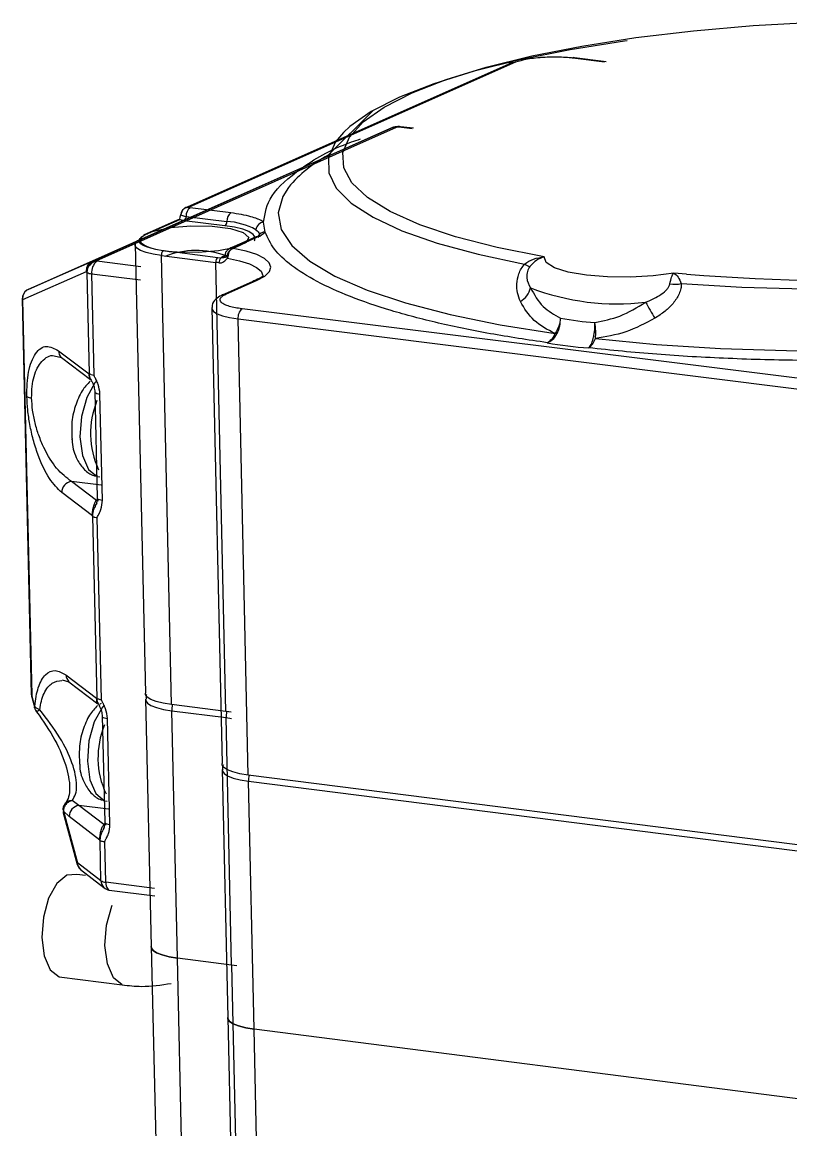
# Model space of a CAD drawing. Header units: millimetres. Extents: x 0 to 279, y 0 to 216.
# Drawn here: x 99.8 to 106.1, y 184.56 to 193.64 of the extents above; entities that cross this region are included whole.
import ezdxf

# ---------------------------------------------------------------- set-up
doc = ezdxf.new("R2010")
doc.units = ezdxf.units.MM

msp = doc.modelspace()

# ---------------------------------------------------------------- linework, layer by layer
at = {"color": 8, "linetype": 'Continuous', "lineweight": 25}
for p, q in [((104.315, 193.3489), (104.5742, 193.3169)), ((102.8864, 192.7835), (102.9976, 192.7697)), ((101.4451, 191.72), (101.4696, 191.7309)), ((100.7723, 191.6366), (100.4111, 191.6817)), ((100.3702, 191.5793), (100.7698, 191.5295)), ((105.2463, 191.5769), (105.1416, 191.585)), ((100.4476, 189.8466), (100.2042, 189.8772)), ((100.4082, 189.7226), (100.4265, 189.7308)), ((101.4714, 187.9426), (101.5151, 187.9366)), ((100.5087, 187.1912), (100.2655, 187.2222)), ((100.4693, 187.066), (100.4876, 187.0743)), ((100.8838, 186.5435), (100.4849, 186.5944))]:
    msp.add_line(p, q, dxfattribs=at)
at = {"color": 7, "linetype": 'Continuous', "lineweight": 25}
for p, q in [((104.5883, 193.3175), (104.3279, 193.3497)), ((103.79, 193.2984), (101.1268, 192.1135)), ((101.1674, 192.125), (103.8263, 193.3081)), ((102.6774, 192.9177), (102.308, 192.5503)), ((102.8367, 192.7776), (100.3729, 191.681)), ((100.4058, 191.6856), (102.8696, 192.7823)), ((101.1374, 192.0245), (102.8367, 192.7776)), ((102.8801, 192.7853), (102.8633, 192.7841)), ((102.8696, 192.7823), (102.8864, 192.7835)), ((103.0068, 192.7716), (102.9025, 192.7845)), ((101.5106, 192.079), (101.1765, 192.1206)), ((101.125, 192.0171), (99.8383, 191.4444)), ((99.8507, 191.4518), (101.1374, 192.0245)), ((101.0708, 192.0181), (100.795, 191.8953)), ((101.089, 192.0229), (100.8781, 191.929)), ((101.4618, 191.9732), (101.1277, 192.0148)), ((101.144, 192.0501), (101.478, 192.0085)), ((101.7929, 191.9208), (101.7791, 192.0029)), ((100.7823, 191.8829), (100.808, 191.9003)), ((101.5312, 191.7925), (101.7302, 191.8812)), ((100.7272, 191.8214), (100.8114, 188.1429)), ((101.6938, 191.8715), (101.4948, 191.7828)), ((100.9545, 191.7679), (100.897, 191.7793)), ((100.9411, 191.7287), (101.387, 191.6731)), ((101.025, 188.049), (100.9411, 191.7287)), ((101.0701, 191.7557), (101.4034, 191.7141)), ((101.4034, 191.7141), (101.4312, 191.7105)), ((101.4621, 191.7356), (101.4623, 191.7331)), ((100.3729, 191.681), (99.8507, 191.4518)), ((100.4111, 191.6817), (100.4058, 191.6856)), ((101.4703, 187.9925), (101.387, 191.6731)), ((100.3262, 191.5945), (99.8041, 191.3655)), ((100.3262, 191.5945), (100.3315, 191.5905)), ((100.3315, 191.5905), (100.3506, 190.7619)), ((100.3893, 190.7481), (100.3702, 191.5793)), ((101.4698, 191.4118), (101.7273, 191.5268)), ((101.6908, 191.5171), (101.4333, 191.4021)), ((99.8001, 191.3728), (99.8754, 188.1331)), ((99.8041, 191.3655), (99.8794, 188.1257)), ((101.4619, 191.4079), (101.4698, 191.4118)), ((101.3547, 191.3031), (101.4393, 187.5665)), ((106.2614, 190.7102), (101.6022, 191.2922)), ((101.5694, 191.21), (106.2356, 190.627)), ((101.6538, 187.4721), (101.5694, 191.21)), ((100.0626, 190.9076), (100.1218, 190.894)), ((100.0978, 190.9494), (100.3496, 190.7601)), ((100.1219, 190.894), (100.3599, 190.7142)), ((100.3956, 190.6129), (100.4156, 189.7432)), ((100.4583, 189.7246), (100.4382, 190.5943)), ((100.2071, 190.2905), (100.2083, 190.2406)), ((100.4158, 189.9177), (100.4367, 189.9151)), ((100.4082, 189.7226), (100.2042, 189.8772)), ((100.3759, 189.5956), (100.1247, 189.7862)), ((100.402, 189.681), (100.4145, 189.699)), ((100.3767, 189.5926), (100.3759, 189.5956)), ((100.3775, 189.591), (100.4118, 188.1027)), ((100.4505, 188.0888), (100.4161, 189.5823)), ((100.1281, 188.2516), (100.1832, 188.237)), ((100.1592, 188.2922), (100.4108, 188.101)), ((100.1832, 188.2369), (100.4211, 188.0553)), ((99.8786, 188.1104), (99.9034, 188.0196)), ((99.9041, 188.0349), (99.8794, 188.1257)), ((100.8125, 188.0931), (100.8589, 186.0668)), ((100.4488, 188.0596), (100.4364, 188.0536)), ((101.4703, 187.9925), (101.025, 188.049)), ((101.0262, 187.9991), (101.4714, 187.9426)), ((101.0724, 185.9721), (101.0262, 187.9991)), ((101.514, 187.9865), (101.4703, 187.9925)), ((101.4772, 187.9957), (101.5147, 187.9905)), ((100.4568, 187.954), (100.4767, 187.0861)), ((100.5194, 187.0672), (100.4994, 187.9352)), ((101.5173, 185.9152), (101.4714, 187.9426)), ((100.2685, 187.6333), (100.2696, 187.5835)), ((101.4405, 187.5166), (101.4865, 185.4858)), ((106.8766, 186.8087), (101.6538, 187.4721)), ((101.6549, 187.4221), (106.8777, 186.7586)), ((101.7008, 185.3907), (101.6549, 187.4221)), ((100.2655, 187.2222), (100.2098, 187.2634)), ((100.4768, 187.2617), (100.4978, 187.2591)), ((100.1371, 187.1619), (100.2524, 186.7388)), ((100.1379, 187.1772), (100.2532, 186.7541)), ((100.1861, 187.1313), (100.1379, 187.1772)), ((100.4693, 187.066), (100.2655, 187.2222)), ((100.4371, 186.9387), (100.1861, 187.1313)), ((100.4632, 187.0241), (100.4756, 187.0421)), ((100.4379, 186.9357), (100.4371, 186.9387)), ((100.4463, 186.6058), (100.4387, 186.9341)), ((100.4849, 186.5944), (100.4773, 186.9253)), ((100.4463, 186.6058), (100.2532, 186.7541)), ((100.3194, 186.6487), (100.2472, 186.658)), ((100.2771, 186.699), (100.4703, 186.5506)), ((100.5132, 186.5298), (100.8883, 186.4819)), ((100.8589, 186.0668), (101.0915, 175.898)), ((101.5173, 185.9152), (101.0724, 185.9721)), ((101.3043, 175.7997), (101.0724, 185.9721)), ((101.561, 185.9091), (101.5173, 185.9152)), ((101.5173, 185.9152), (101.7477, 175.7405)), ((100.1032, 185.819), (100.62, 185.7528)), ((101.4865, 185.4858), (101.7173, 175.2951)), ((106.9197, 184.7217), (101.7008, 185.3907)), ((101.9309, 175.1963), (101.7008, 185.3907))]:
    msp.add_line(p, q, dxfattribs=at)
at = {"color": 7, "linetype": 'Continuous', "lineweight": 25, "flags": 128}
for points in [[(104.0794, 191.7172), (103.6942, 191.7945), (103.3523, 191.8831), (103.0585, 191.9818), (102.817, 192.0892), (102.6311, 192.2038), (102.5034, 192.3238), (102.4357, 192.4476), (102.4287, 192.5735), (102.4825, 192.6996), (102.5963, 192.8241), (102.7683, 192.9454), (102.996, 193.0617), (103.2762, 193.1713), (103.6048, 193.2728), (103.9772, 193.3646), (104.3881, 193.4457), (104.8316, 193.5148), (105.3017, 193.5709), (105.7916, 193.6133), (106.2946, 193.6415)], [(104.7592, 193.489), (104.7379, 193.486), (104.2924, 193.4153), (103.8797, 193.3327), (103.5054, 193.2394), (103.1747, 193.1367), (102.8922, 193.0259), (102.6617, 192.9085), (102.4864, 192.7862), (102.4345, 192.7385)], [(104.3279, 193.3497), (104.3217, 193.3506), (104.315, 193.3489)], [(101.1765, 192.1206), (101.1743, 192.1209), (101.1722, 192.1214), (101.1705, 192.1219), (101.1691, 192.1224), (101.1681, 192.123), (101.1675, 192.1237), (101.1672, 192.1243), (101.1674, 192.125)], [(101.1374, 192.0245), (101.1288, 192.0198), (101.125, 192.0171)], [(101.7038, 191.8509), (101.7064, 191.8553), (101.7096, 191.8794), (101.6936, 191.9028), (101.6592, 191.9247), (101.6077, 191.9442), (101.541, 191.9606), (101.4618, 191.9732)], [(100.897, 191.7793), (100.8555, 191.7888), (100.8206, 191.7999), (100.7931, 191.8122), (100.7737, 191.8256), (100.7628, 191.8396), (100.7606, 191.8541), (100.7671, 191.8687), (100.7823, 191.8829)], [(100.897, 191.7793), (100.8589, 191.7894), (100.8268, 191.8007), (100.8012, 191.8131), (100.7826, 191.8263), (100.7713, 191.8402), (100.7674, 191.8544), (100.7711, 191.8687), (100.7823, 191.8829)], [(100.8781, 191.929), (101.0161, 191.9576), (101.1841, 191.9717), (101.3565, 191.9692), (101.5071, 191.9504), (101.6131, 191.9183), (101.6582, 191.8776), (101.6356, 191.8347), (101.5487, 191.7959), (101.4107, 191.7673), (101.2426, 191.7532), (101.0701, 191.7557)], [(100.9411, 191.7287), (100.8728, 191.7396), (100.8153, 191.7537), (100.7709, 191.7706), (100.7413, 191.7895), (100.7277, 191.8097), (100.7304, 191.8305), (100.7495, 191.851), (100.7842, 191.8705)], [(101.5309, 191.788), (101.5299, 191.7885), (101.5292, 191.7891), (101.5288, 191.7896), (101.5287, 191.7902), (101.5289, 191.7908), (101.5294, 191.7914), (101.5302, 191.7919), (101.5312, 191.7925)], [(101.7273, 191.5268), (101.7896, 191.5611), (101.8275, 191.5971), (101.8397, 191.6337), (101.8259, 191.6699), (101.7865, 191.7044), (101.7228, 191.7362), (101.6367, 191.7644), (101.5309, 191.788)], [(105.1416, 191.585), (104.9715, 191.5624), (104.7861, 191.5517), (104.5993, 191.5536), (104.425, 191.568), (104.2762, 191.5938), (104.164, 191.6291), (104.0967, 191.6713), (104.0794, 191.7172)], [(101.025, 188.049), (100.9568, 188.06), (100.8994, 188.0743), (100.855, 188.0914), (100.8255, 188.1106), (100.8118, 188.1311), (100.8114, 188.1429)], [(101.6538, 187.4721), (101.5853, 187.4832), (101.5277, 187.4976), (101.4833, 187.5147), (101.4536, 187.534), (101.4398, 187.5546), (101.4393, 187.5665)], [(100.2472, 186.658), (100.1656, 186.652), (100.0846, 186.5834), (100.0174, 186.4623), (99.9742, 186.307), (99.9616, 186.1413), (99.9816, 185.9904), (100.031, 185.8773), (100.1023, 185.8193), (100.1032, 185.819)], [(101.0724, 185.9721), (101.0042, 185.9832), (100.9468, 185.9976), (100.9025, 186.0148), (100.873, 186.0342), (100.8593, 186.0548), (100.8589, 186.0668)], [(100.8589, 186.0668), (100.8593, 186.0548), (100.873, 186.0342), (100.9025, 186.0148), (100.9468, 185.9976), (101.0042, 185.9832), (101.0724, 185.9721)], [(101.7008, 185.3907), (101.6324, 185.4019), (101.5748, 185.4164), (101.5304, 185.4337), (101.5007, 185.4531), (101.487, 185.4738), (101.4865, 185.4858)], [(101.4865, 185.4858), (101.487, 185.4738), (101.5007, 185.4531), (101.5304, 185.4337), (101.5748, 185.4164), (101.6324, 185.4019), (101.7008, 185.3907)]]:
    msp.add_lwpolyline(points, dxfattribs=at)
at = {"color": 8, "linetype": 'Continuous', "lineweight": 25, "flags": 128}
for points in [[(102.4345, 192.7385), (102.3688, 192.6605), (102.3106, 192.5331), (102.3126, 192.4059), (102.375, 192.2805), (102.497, 192.1587), (102.6771, 192.0422), (102.9127, 191.9325), (103.2008, 191.8312), (103.5374, 191.7396), (103.918, 191.6591)], [(102.8633, 192.7841), (102.8661, 192.7846), (102.8696, 192.7823)], [(102.8864, 192.7835), (102.8829, 192.7858), (102.8801, 192.7853)], [(102.9025, 192.7845), (102.8947, 192.7856), (102.8864, 192.7835)], [(105.2028, 191.4991), (105.6997, 191.4703), (106.2108, 191.4564), (106.7291, 191.4575), (107.2473, 191.4736), (107.7582, 191.5044), (108.2549, 191.5496), (108.7303, 191.6086), (109.1781, 191.6804), (109.592, 191.7641), (109.9663, 191.8585), (110.296, 191.9624), (110.5765, 192.0742), (110.804, 192.1924), (110.9756, 192.3154), (111.0889, 192.4415), (111.1425, 192.569), (111.1357, 192.6961), (111.0974, 192.7803)], [(104.4985, 191.0489), (105.0005, 191.0013), (105.5252, 190.9685), (106.0656, 190.9509), (106.6147, 190.9488), (107.1653, 190.9622), (107.7103, 190.991), (108.2426, 191.0346), (108.7551, 191.0927), (109.2414, 191.1644), (109.6949, 191.2487), (110.11, 191.3446), (110.4811, 191.4508), (110.8037, 191.5658), (111.0735, 191.6883), (111.2871, 191.8166), (111.442, 191.949), (111.5361, 192.0838), (111.5683, 192.2194), (111.539, 192.3525)], [(101.9838, 192.2873), (101.9371, 192.2136), (101.8994, 192.0781), (101.9239, 191.9434), (102.0103, 191.8111), (102.1576, 191.6831), (102.3641, 191.5609), (102.6272, 191.4462), (102.9435, 191.3405), (103.309, 191.2451), (103.7189, 191.1612), (104.1681, 191.0901)], [(101.1014, 192.07), (101.101, 192.0667), (101.1028, 192.0632), (101.107, 192.0599), (101.1134, 192.0569), (101.1219, 192.0542), (101.1322, 192.0519), (101.144, 192.0501)], [(101.4628, 191.7355), (101.4626, 191.7351), (101.4625, 191.732), (101.4642, 191.7289), (101.4677, 191.726), (101.473, 191.7232), (101.4798, 191.7208)], [(101.4831, 191.7085), (101.5818, 191.6869), (101.6623, 191.661), (101.722, 191.6316), (101.7591, 191.5998), (101.7725, 191.5664), (101.772, 191.5575)], [(99.8383, 191.4444), (99.842, 191.4471), (99.8507, 191.4518)], [(101.3547, 191.303), (101.3552, 191.2913), (101.3689, 191.271), (101.3987, 191.252), (101.4432, 191.2351), (101.5008, 191.2209), (101.5694, 191.21)], [(100.4116, 190.703), (100.3972, 190.6858), (100.3297, 190.5647), (100.2864, 190.4091), (100.2738, 190.2427), (100.2937, 190.091), (100.3433, 189.977), (100.4148, 189.918), (100.4158, 189.9177)], [(100.3956, 190.6129), (100.3957, 190.6105), (100.3984, 190.6065), (100.4043, 190.6027), (100.4131, 190.5993), (100.4246, 190.5965), (100.4382, 190.5943)], [(100.4082, 189.7226), (100.4226, 189.7224), (100.4265, 189.7229)], [(100.4156, 189.7432), (100.4157, 189.7409), (100.4184, 189.7368), (100.4243, 189.733), (100.4332, 189.7296), (100.4446, 189.7268), (100.4583, 189.7246)], [(100.8125, 188.0931), (100.813, 188.0812), (100.8266, 188.0607), (100.8562, 188.0415), (100.9005, 188.0245), (100.9579, 188.0101), (101.0262, 187.9991)], [(100.4726, 188.0454), (100.4583, 188.0283), (100.391, 187.907), (100.3477, 187.7515), (100.3351, 187.5854), (100.355, 187.434), (100.4045, 187.3205), (100.4759, 187.262), (100.4768, 187.2617)], [(100.4568, 187.954), (100.4568, 187.9516), (100.4596, 187.9475), (100.4655, 187.9437), (100.4743, 187.9403), (100.4858, 187.9374), (100.4994, 187.9352)], [(101.4405, 187.5166), (101.441, 187.5046), (101.4547, 187.484), (101.4844, 187.4648), (101.5289, 187.4476), (101.5864, 187.4332), (101.6549, 187.4221)], [(100.4767, 187.0861), (100.4768, 187.0837), (100.4795, 187.0796), (100.4854, 187.0758), (100.4943, 187.0723), (100.5057, 187.0695), (100.5194, 187.0672)], [(100.4693, 187.066), (100.4837, 187.0657), (100.4876, 187.0662)], [(100.4849, 186.5944), (100.4861, 186.5786), (100.4889, 186.5642), (100.4932, 186.5516), (100.4988, 186.5415), (100.5055, 186.5341), (100.5131, 186.5298), (100.5132, 186.5298)], [(100.62, 185.7528), (100.6192, 185.7531), (100.5479, 185.8112), (100.4985, 185.9243), (100.4786, 186.0752), (100.4912, 186.2409), (100.5344, 186.3963), (100.5387, 186.4067)]]:
    msp.add_lwpolyline(points, dxfattribs=at)
at = {"color": 7, "linetype": 'Continuous', "lineweight": 25}
for centre, radius, start, end in [((103.8198, 193.2597), 0.0488, 82.30928, 127.53342), ((102.8715, 192.6992), 0.0853, 95.50596, 114.52794), ((102.8615, 192.7208), 0.062, 82.53865, 113.57572), ((102.8883, 192.7004), 0.0852, 80.39218, 95.50615), ((102.8124, 191.5971), 1.0784, 117.88495, 140.20704), ((101.229, 192.0536), 0.0851, 128.10133, 182.40299), ((101.5631, 192.012), 0.0852, 128.12487, 182.39897), ((101.1015, 192.0483), 0.0426, 308.10319, 2.40113), ((101.4355, 192.0067), 0.0426, 308.12673, 2.39711), ((101.4423, 191.4291), 0.5804, 61.84698, 86.47423), ((101.7878, 191.9311), 0.0723, 96.95161, 172.25662), ((100.8097, 191.8763), 0.0241, 94.07867, 127.73118), ((101.6531, 192.0726), 0.2063, 291.94156, 312.64826), ((106.4727, 206.433), 14.9067, 265.28088, 282.54737), ((100.9928, 191.7329), 0.0519, 137.5687, 184.59222), ((101.2271, 191.0763), 0.6939, 69.38892, 111.80549), ((101.4327, 191.6786), 0.0461, 129.56455, 186.84933), ((101.4578, 191.6748), 0.0445, 126.7331, 186.702), ((101.4579, 191.6864), 0.036, 110.75431, 137.98673), ((101.5163, 191.7355), 0.0428, 203.05542, 219.071), ((101.5048, 191.8133), 0.0958, 254.92976, 258.43166), ((100.4163, 191.5962), 0.0901, 96.64013, 181.07273), ((100.4215, 191.5922), 0.0901, 96.64026, 181.0726), ((100.4842, 191.5931), 0.1148, 129.50134, 186.86747), ((100.3977, 191.624), 0.0621, 82.48864, 113.57056), ((101.1381, 189.6766), 2.0119, 82.13096, 82.89555), ((103.9942, 191.7707), 0.1351, 235.67791, 256.14996), ((100.3754, 191.6703), 0.0911, 241.13734, 266.67977), ((99.8855, 191.3733), 0.0854, 123.58127, 180.2981), ((103.7911, 191.51), 0.1827, 300.62457, 345.41444), ((104.6786, 193.3282), 1.9952, 249.13101, 276.65864), ((105.1478, 191.8042), 0.3101, 262.89813, 280.20974), ((101.4632, 191.3633), 0.049, 82.22429, 127.55032), ((111.3224, 194.9738), 7.3672, 209.49513, 210.6743), ((101.6611, 191.221), 0.0924, 129.59525, 186.8355), ((104.6384, 193.475), 2.2987, 259.34152, 266.43454), ((104.0386, 191.1344), 0.1369, 298.81758, 341.11377), ((104.6148, 193.7229), 2.7561, 259.33155, 266.43106), ((104.3672, 191.0852), 0.1362, 303.9264, 344.53777), ((99.8833, 190.6525), 0.0904, 241.00276, 266.66261), ((100.2146, 189.7879), 0.09, 96.66054, 181.05199), ((99.883, 188.1324), 0.00769, 174.90382, 241.36286), ((99.9852, 188.0428), 0.0851, 180.31302, 217.6729), ((100.2192, 187.1851), 0.0853, 145.54981, 180.30693), ((100.276, 187.1329), 0.0899, 96.69583, 181.01612), ((100.3343, 186.762), 0.0851, 180.31091, 227.81974), ((100.4903, 186.6839), 0.0896, 240.60325, 266.56673), ((100.5275, 186.6139), 0.0853, 227.82486, 260.35417)]:
    msp.add_arc(centre, radius, start, end, dxfattribs=at)
at = {"color": 8, "linetype": 'Continuous', "lineweight": 25}
for centre, radius, start, end in [((101.0857, 191.9987), 0.0244, 82.24574, 127.5565), ((101.7237, 191.8326), 0.049, 82.27663, 127.51671), ((101.7896, 191.8591), 0.0618, 86.86474, 150.96865), ((101.5246, 191.7439), 0.049, 82.27217, 127.5413), ((101.4484, 191.7444), 0.0245, 262.28611, 303.07358), ((101.7206, 191.4782), 0.049, 82.23007, 127.54804), ((99.8077, 191.3721), 0.00756, 174.92756, 241.95534), ((100.1758, 190.9504), 0.078, 180.719, 226.27839), ((101.0638, 190.2721), 0.7034, 157.57677, 205.05918), ((100.237, 188.2931), 0.0777, 180.71628, 226.2875), ((101.234, 188.0034), 0.2079, 167.86834, 181.17946), ((101.6795, 187.9469), 0.2081, 168.0081, 181.16978), ((101.1229, 187.6148), 0.7013, 157.55122, 205.08473), ((101.8635, 187.4264), 0.2086, 167.87227, 181.16562), ((100.3308, 186.7551), 0.0776, 180.71319, 226.29213), ((100.5239, 186.6068), 0.0776, 180.70814, 226.29054)]:
    msp.add_arc(centre, radius, start, end, dxfattribs=at)
at = {"color": 7, "linetype": 'Continuous', "lineweight": 25}
for points, knots in [([(103.8263, 193.3081), (103.8529, 193.3175), (103.8939, 193.3321), (103.9741, 193.3458), (104.0198, 193.3509), (104.0443, 193.3529), (104.0475, 193.3532), (104.0944, 193.3569), (104.1664, 193.3589), (104.2335, 193.3561), (104.2653, 193.3539), (104.2862, 193.3522), (104.3051, 193.3501), (104.315, 193.3489)], [0, 0, 0, 0, 0.239396, 0.369568, 0.499903, 0.500532, 0.505193, 0.517877, 0.759375, 0.879575, 0.885602, 0.93951, 1, 1, 1, 1]), ([(101.089, 192.0229), (101.0905, 192.0283), (101.0943, 192.0411), (101.0997, 192.0594), (101.1028, 192.07)], [0, 0, 0, 0, 0.42174, 1, 1, 1, 1]), ([(101.1147, 192.1), (101.1094, 192.0923), (101.1029, 192.083), (101.1023, 192.072), (101.1022, 192.07)], [0, 0, 0, 0, 0.819458, 1, 1, 1, 1]), ([(101.1674, 192.125), (101.1621, 192.1249), (101.15, 192.1246), (101.1312, 192.1176), (101.1166, 192.1046), (101.1077, 192.0888), (101.1056, 192.0789), (101.1045, 192.0738)], [0, 0, 0, 0, 0.1687752, 0.3918424, 0.668391, 0.8274775, 1, 1, 1, 1]), ([(101.1076, 192.0756), (101.1094, 192.0833), (101.1131, 192.0984), (101.1276, 192.1149), (101.1462, 192.1248), (101.1604, 192.1249), (101.1674, 192.125)], [0, 0, 0, 0, 0.259845, 0.513049, 0.759726, 1, 1, 1, 1]), ([(101.7791, 192.0029), (101.766, 192.011), (101.7507, 192.0204), (101.7146, 192.0352), (101.6533, 192.0563), (101.5696, 192.0696), (101.5106, 192.079)], [0, 0, 0, 0, 0.25043, 0.292267, 0.501113, 1, 1, 1, 1]), ([(100.808, 191.9003), (100.8131, 191.9028), (100.8233, 191.9077), (100.8405, 191.9152), (100.8585, 191.9226), (100.8716, 191.9269), (100.8781, 191.929)], [0, 0, 0, 0, 0.263187, 0.527527, 0.763187, 1, 1, 1, 1]), ([(101.7351, 191.8883), (101.7307, 191.8867), (101.7229, 191.8837), (101.7028, 191.8753), (101.6938, 191.8715)], [0, 0, 0, 0, 0.5537345, 1, 1, 1, 1]), ([(101.7162, 191.9409), (101.7294, 191.9293), (101.7522, 191.9092), (101.7383, 191.8873), (101.7325, 191.8781)], [0, 0, 0, 0, 0.578776, 1, 1, 1, 1]), ([(104.1046, 191.0145), (103.9461, 191.0382), (103.6292, 191.0856), (103.2011, 191.175), (102.8148, 191.2766), (102.4816, 191.3911), (102.2072, 191.5151), (102.0004, 191.6462), (101.8546, 191.7817), (101.8135, 191.8745), (101.7929, 191.9208)], [0, 0, 0, 0, 0.123286, 0.246553, 0.373296, 0.5, 0.626743, 0.753448, 0.876733, 1, 1, 1, 1]), ([(101.0701, 191.7557), (101.0647, 191.756), (101.0539, 191.7567), (101.038, 191.7578), (101.0224, 191.7591), (101.0066, 191.7607), (100.9899, 191.7626), (100.9723, 191.765), (100.9605, 191.7669), (100.9545, 191.7679)], [0, 0, 0, 0, 0.131548, 0.263404, 0.395941, 0.528645, 0.670908, 0.835315, 1, 1, 1, 1]), ([(101.4136, 191.6696), (101.4205, 191.6694), (101.4349, 191.6691), (101.4602, 191.6811), (101.474, 191.6976), (101.4831, 191.7085)], [0, 0, 0, 0, 0.237548, 0.495781, 1, 1, 1, 1]), ([(101.4769, 191.7187), (101.4685, 191.7155), (101.4541, 191.71), (101.4379, 191.7103), (101.4312, 191.7105)], [0, 0, 0, 0, 0.584354, 1, 1, 1, 1]), ([(101.4623, 191.7331), (101.4623, 191.7327), (101.4626, 191.7282), (101.4598, 191.7253), (101.461, 191.7252), (101.4611, 191.7252)], [0, 0, 0, 0, 0.0718871, 0.9589871, 1, 1, 1, 1]), ([(101.4948, 191.7828), (101.4889, 191.7782), (101.4767, 191.7687), (101.4658, 191.7514), (101.4644, 191.7394), (101.4639, 191.7354)], [0, 0, 0, 0, 0.380379, 0.795893, 1, 1, 1, 1]), ([(101.4798, 191.7208), (101.4798, 191.7207), (101.4798, 191.7206), (101.4798, 191.7204), (101.4795, 191.72), (101.4786, 191.7192), (101.4776, 191.7189), (101.4769, 191.7187)], [0, 0, 0, 0, 0.030062, 0.06157, 0.133203, 0.330332, 1, 1, 1, 1]), ([(101.4798, 191.7208), (101.4807, 191.7262), (101.4823, 191.7368), (101.4893, 191.7551), (101.5009, 191.7721), (101.5161, 191.7839), (101.5264, 191.7868), (101.5309, 191.788)], [0, 0, 0, 0, 0.172111, 0.330905, 0.607231, 0.830539, 1, 1, 1, 1]), ([(101.4855, 191.7194), (101.4853, 191.7176), (101.4848, 191.7137), (101.4836, 191.7103), (101.4831, 191.7085)], [0, 0, 0, 0, 0.464864, 1, 1, 1, 1]), ([(101.5309, 191.788), (101.5253, 191.7858), (101.5142, 191.7812), (101.5001, 191.765), (101.4894, 191.7437), (101.4868, 191.7276), (101.4855, 191.7194)], [0, 0, 0, 0, 0.245647, 0.494096, 0.745504, 1, 1, 1, 1]), ([(103.918, 191.6591), (103.9415, 191.675), (103.9905, 191.7079), (104.049, 191.7141), (104.0794, 191.7172)], [0, 0, 0, 0, 0.480833, 1, 1, 1, 1]), ([(104.0794, 191.7172), (104.0576, 191.7102), (104.0154, 191.6966), (103.9793, 191.6581), (103.9618, 191.6395)], [0, 0, 0, 0, 0.516283, 1, 1, 1, 1]), ([(103.8841, 191.3527), (103.8747, 191.3759), (103.8565, 191.4204), (103.8512, 191.4975), (103.8645, 191.5656), (103.8895, 191.621), (103.9087, 191.6467), (103.918, 191.6591)], [0, 0, 0, 0, 0.260979, 0.499861, 0.750194, 0.878746, 1, 1, 1, 1]), ([(103.9618, 191.6395), (103.9576, 191.6333), (103.9486, 191.6198), (103.9369, 191.5881), (103.932, 191.5301), (103.9535, 191.4905), (103.9679, 191.4639)], [0, 0, 0, 0, 0.08992, 0.194776, 0.460737, 1, 1, 1, 1]), ([(101.77, 191.5555), (101.7681, 191.5552), (101.7637, 191.5544), (101.7329, 191.5349), (101.699, 191.5206), (101.6908, 191.5171)], [0, 0, 0, 0, 0.37439, 0.84882, 1, 1, 1, 1]), ([(105.1095, 191.4966), (105.1138, 191.5168), (105.1226, 191.5587), (105.1351, 191.5761), (105.1416, 191.585)], [0, 0, 0, 0, 0.483717, 1, 1, 1, 1]), ([(105.1416, 191.585), (105.1538, 191.5765), (105.1772, 191.5602), (105.1945, 191.5189), (105.2028, 191.4991)], [0, 0, 0, 0, 0.519167, 1, 1, 1, 1]), ([(103.9679, 191.4639), (103.9976, 191.4092), (104.0543, 191.3048), (104.162, 191.2446), (104.2132, 191.216)], [0, 0, 0, 0, 0.52405, 1, 1, 1, 1]), ([(104.91, 191.3465), (104.9552, 191.3655), (105.0212, 191.3933), (105.0802, 191.4437), (105.1029, 191.4738), (105.1074, 191.4895), (105.1095, 191.4966)], [0, 0, 0, 0, 0.537778, 0.784243, 0.901855, 1, 1, 1, 1]), ([(105.2028, 191.4991), (105.2023, 191.4855), (105.2013, 191.4574), (105.1815, 191.4011), (105.1389, 191.3366), (105.0696, 191.269), (105.0147, 191.2337), (104.986, 191.2153)], [0, 0, 0, 0, 0.121571, 0.251381, 0.501502, 0.739774, 1, 1, 1, 1]), ([(101.4333, 191.4021), (101.418, 191.3931), (101.3849, 191.3735), (101.3547, 191.3349), (101.3577, 191.3092), (101.3584, 191.3033)], [0, 0, 0, 0, 0.398597, 0.86048, 1, 1, 1, 1]), ([(104.1681, 191.0901), (104.1063, 191.122), (103.9825, 191.1859), (103.9169, 191.2971), (103.8841, 191.3527)], [0, 0, 0, 0, 0.499327, 1, 1, 1, 1]), ([(104.4954, 191.1808), (104.5642, 191.1944), (104.7087, 191.2231), (104.8408, 191.3041), (104.91, 191.3465)], [0, 0, 0, 0, 0.47595, 1, 1, 1, 1]), ([(104.1046, 191.0145), (104.1192, 191.0214), (104.1485, 191.0354), (104.1802, 191.0791), (104.1981, 191.1197), (104.2106, 191.1631), (104.2122, 191.1945), (104.2132, 191.216)], [0, 0, 0, 0, 0.249672, 0.499344, 0.649684, 0.760214, 1, 1, 1, 1]), ([(104.4432, 190.9722), (104.4505, 190.9801), (104.465, 190.9959), (104.4804, 191.0414), (104.4887, 191.0833), (104.4948, 191.1276), (104.4952, 191.1594), (104.4954, 191.1808)], [0, 0, 0, 0, 0.249664, 0.499328, 0.646751, 0.76199, 1, 1, 1, 1]), ([(104.986, 191.2153), (104.9073, 191.1736), (104.7502, 191.0901), (104.5823, 191.0626), (104.4985, 191.0489)], [0, 0, 0, 0, 0.500493, 1, 1, 1, 1]), ([(99.8394, 190.5734), (99.8395, 190.6094), (99.8397, 190.6831), (99.853, 190.7807), (99.876, 190.8652), (99.9221, 190.9542), (99.9972, 191.003), (100.0642, 190.9673), (100.0978, 190.9494)], [0, 0, 0, 0, 0.0961205, 0.1962554, 0.3112195, 0.438754, 0.7191593, 1, 1, 1, 1]), ([(106.8003, 190.8723), (106.5969, 190.8701), (106.1887, 190.8656), (105.585, 190.8829), (104.9957, 190.9161), (104.6274, 190.9535), (104.4432, 190.9722)], [0, 0, 0, 0, 0.249052, 0.499997, 0.750018, 1, 1, 1, 1]), ([(100.3506, 190.7619), (100.3505, 190.7619), (100.3503, 190.762), (100.3499, 190.7614), (100.3497, 190.7607), (100.3496, 190.7601)], [0, 0, 0, 0, 0.185128, 0.404514, 1, 1, 1, 1]), ([(100.3496, 190.7601), (100.3496, 190.7601), (100.3496, 190.76), (100.3496, 190.7597), (100.3498, 190.7516), (100.3525, 190.7282), (100.3641, 190.7098), (100.372, 190.6972)], [0, 0, 0, 0, 0.000422, 0.003545, 0.012096, 0.327726, 1, 1, 1, 1]), ([(100.3605, 190.7136), (100.3589, 190.7158), (100.3559, 190.7198), (100.3524, 190.7304), (100.3498, 190.7439), (100.3496, 190.7547), (100.3496, 190.7601)], [0, 0, 0, 0, 0.318908, 0.580276, 0.790665, 1, 1, 1, 1]), ([(100.3506, 190.7619), (100.3532, 190.7601), (100.3566, 190.7579), (100.3626, 190.7556), (100.371, 190.7526), (100.3807, 190.7502), (100.3893, 190.7481)], [0, 0, 0, 0, 0.336893, 0.440668, 0.501077, 1, 1, 1, 1]), ([(100.4382, 190.5943), (100.4349, 190.621), (100.4298, 190.6612), (100.4116, 190.7008), (100.4023, 190.7191), (100.3974, 190.7285), (100.3926, 190.7376), (100.3902, 190.7435), (100.3894, 190.7465), (100.3893, 190.7476), (100.3893, 190.7481)], [0, 0, 0, 0, 0.497528, 0.748603, 0.790787, 0.874522, 0.943143, 0.978475, 0.990837, 1, 1, 1, 1]), ([(100.3576, 190.6994), (100.3344, 190.6746), (100.2829, 190.6197), (100.234, 190.4974), (100.2066, 190.3907), (100.2083, 190.3358), (100.2085, 190.3298)], [0, 0, 0, 0, 0.279959, 0.621419, 0.958386, 1, 1, 1, 1]), ([(100.3698, 190.6997), (100.374, 190.692), (100.3819, 190.6777), (100.3924, 190.6474), (100.3944, 190.6251), (100.3957, 190.6103)], [0, 0, 0, 0, 0.280116, 0.520596, 1, 1, 1, 1]), ([(100.1247, 189.7862), (100.0908, 189.8193), (100.0231, 189.8856), (99.943, 190.0517), (99.8911, 190.2148), (99.8631, 190.3387), (99.8448, 190.4606), (99.8411, 190.537), (99.8394, 190.5734)], [0, 0, 0, 0, 0.280849, 0.561262, 0.6888, 0.803768, 0.906667, 1, 1, 1, 1]), ([(100.2042, 189.8772), (100.1635, 189.9082), (100.0858, 189.9675), (99.9947, 190.1123), (99.9373, 190.2489), (99.9056, 190.3533), (99.8841, 190.4595), (99.88, 190.5288), (99.878, 190.5622)], [0, 0, 0, 0, 0.3008, 0.574369, 0.697993, 0.805266, 0.906045, 1, 1, 1, 1]), ([(100.2064, 190.3274), (100.2063, 190.3256), (100.2061, 190.3218), (100.2067, 190.3126), (100.2071, 190.3024), (100.2072, 190.2949), (100.2072, 190.2911), (100.2071, 190.2905)], [0, 0, 0, 0, 0.263984, 0.534644, 0.746416, 0.959329, 1, 1, 1, 1]), ([(100.2083, 190.2406), (100.2085, 190.2379), (100.2088, 190.2324), (100.2088, 190.2257), (100.2087, 190.2209), (100.2085, 190.2186), (100.2087, 190.2187), (100.2087, 190.2187)], [0, 0, 0, 0, 0.227459, 0.454375, 0.702581, 0.993836, 1, 1, 1, 1]), ([(100.2107, 190.2188), (100.2107, 190.2125), (100.2112, 190.1534), (100.2414, 190.0668), (100.3029, 189.9754), (100.3674, 189.9271), (100.407, 189.9226), (100.4173, 189.9215)], [0, 0, 0, 0, 0.044677, 0.415411, 0.68884, 0.919328, 1, 1, 1, 1]), ([(100.3759, 189.5956), (100.3759, 189.601), (100.376, 189.6125), (100.3777, 189.6309), (100.3805, 189.6498), (100.3864, 189.6761), (100.3958, 189.7034), (100.404, 189.7161), (100.4082, 189.7226)], [0, 0, 0, 0, 0.076549, 0.162094, 0.266711, 0.394253, 0.691287, 1, 1, 1, 1]), ([(100.4158, 189.7404), (100.4156, 189.7327), (100.4152, 189.7177), (100.4094, 189.6996), (100.4066, 189.6908)], [0, 0, 0, 0, 0.517973, 1, 1, 1, 1]), ([(100.4161, 189.5823), (100.4161, 189.5828), (100.4162, 189.5894), (100.4227, 189.5979), (100.4275, 189.6076), (100.4362, 189.6236), (100.4528, 189.6586), (100.4561, 189.6986), (100.4583, 189.7246)], [0, 0, 0, 0, 0.009208, 0.125258, 0.210042, 0.236054, 0.502128, 1, 1, 1, 1]), ([(100.3767, 189.5926), (100.3769, 189.5922), (100.3771, 189.5915), (100.3774, 189.5912), (100.3775, 189.591)], [0, 0, 0, 0, 0.502367, 1, 1, 1, 1]), ([(100.3775, 189.591), (100.3802, 189.5896), (100.385, 189.587), (100.398, 189.5837), (100.4094, 189.5828), (100.4161, 189.5823)], [0, 0, 0, 0, 0.333748, 0.61187, 1, 1, 1, 1]), ([(99.9041, 188.0349), (99.9072, 188.0632), (99.9137, 188.1216), (99.9401, 188.2217), (99.9917, 188.3088), (100.0708, 188.3422), (100.1297, 188.3089), (100.1592, 188.2922)], [0, 0, 0, 0, 0.098391, 0.202803, 0.447674, 0.723512, 1, 1, 1, 1]), ([(99.8794, 188.1257), (99.8782, 188.1219), (99.8765, 188.1165), (99.8786, 188.112), (99.8792, 188.1106)], [0, 0, 0, 0, 0.691071, 1, 1, 1, 1]), ([(100.4118, 188.1027), (100.4117, 188.1027), (100.4115, 188.1028), (100.4112, 188.1023), (100.4109, 188.1015), (100.4108, 188.101)], [0, 0, 0, 0, 0.185127, 0.404513, 1, 1, 1, 1]), ([(100.4108, 188.101), (100.4108, 188.101), (100.4108, 188.1009), (100.4108, 188.1006), (100.411, 188.0925), (100.4138, 188.0692), (100.4253, 188.0508), (100.4332, 188.0382)], [0, 0, 0, 0, 0.000422, 0.003541, 0.012081, 0.327722, 1, 1, 1, 1]), ([(100.4217, 188.0547), (100.4201, 188.0568), (100.4171, 188.0608), (100.4136, 188.0714), (100.411, 188.0848), (100.4109, 188.0956), (100.4108, 188.101)], [0, 0, 0, 0, 0.318908, 0.580276, 0.790665, 1, 1, 1, 1]), ([(100.4118, 188.1027), (100.4144, 188.101), (100.4178, 188.0987), (100.4238, 188.0964), (100.4322, 188.0934), (100.4419, 188.091), (100.4505, 188.0888)], [0, 0, 0, 0, 0.336896, 0.44067, 0.501077, 1, 1, 1, 1]), ([(100.4994, 187.9352), (100.496, 187.9619), (100.491, 188.0021), (100.4728, 188.0416), (100.4635, 188.0599), (100.4586, 188.0693), (100.4538, 188.0784), (100.4514, 188.0842), (100.4506, 188.0872), (100.4505, 188.0883), (100.4505, 188.0888)], [0, 0, 0, 0, 0.497533, 0.748611, 0.790788, 0.874531, 0.943152, 0.97848, 0.99084, 1, 1, 1, 1]), ([(100.8224, 188.132), (100.8206, 188.1294), (100.8131, 188.1183), (100.8149, 188.1042), (100.8163, 188.0935)], [0, 0, 0, 0, 0.240757, 1, 1, 1, 1]), ([(99.904, 188.0198), (99.9034, 188.0212), (99.9013, 188.0257), (99.903, 188.0311), (99.9041, 188.0349)], [0, 0, 0, 0, 0.308929, 1, 1, 1, 1]), ([(99.944, 188.0069), (99.9365, 188.01), (99.9242, 188.0153), (99.9111, 188.0251), (99.9066, 188.0315), (99.9041, 188.0349)], [0, 0, 0, 0, 0.418065, 0.688727, 1, 1, 1, 1]), ([(99.9189, 187.9916), (99.9186, 187.9917), (99.9176, 187.9919), (99.9236, 187.9976), (99.9273, 188.001)], [0, 0, 0, 0, 0.396562, 1, 1, 1, 1]), ([(99.9182, 187.9907), (99.9718, 187.9139), (100.0767, 187.7636), (100.1709, 187.5346), (100.1963, 187.3723), (100.1803, 187.2767), (100.1582, 187.2459), (100.1475, 187.2309)], [0, 0, 0, 0, 0.278977, 0.5462, 0.786903, 0.896441, 1, 1, 1, 1]), ([(100.2098, 187.2634), (100.2202, 187.2794), (100.2417, 187.3127), (100.2525, 187.4127), (100.2173, 187.5717), (100.1126, 187.7907), (100.0028, 187.9314), (99.944, 188.0069)], [0, 0, 0, 0, 0.10545, 0.218824, 0.461048, 0.710983, 1, 1, 1, 1]), ([(100.4188, 188.0423), (100.3956, 188.0175), (100.3442, 187.9624), (100.2953, 187.8402), (100.268, 187.7335), (100.2696, 187.6787), (100.2698, 187.6727)], [0, 0, 0, 0, 0.279885, 0.621359, 0.958291, 1, 1, 1, 1]), ([(100.431, 188.0407), (100.4352, 188.033), (100.4431, 188.0188), (100.4536, 187.9885), (100.4556, 187.9662), (100.4569, 187.9514)], [0, 0, 0, 0, 0.280129, 0.520607, 1, 1, 1, 1]), ([(100.2678, 187.6703), (100.2677, 187.6684), (100.2675, 187.6647), (100.268, 187.6555), (100.2685, 187.6453), (100.2686, 187.6378), (100.2685, 187.6339), (100.2685, 187.6333)], [0, 0, 0, 0, 0.263984, 0.534644, 0.746416, 0.959329, 1, 1, 1, 1]), ([(100.2696, 187.5835), (100.2698, 187.5808), (100.2701, 187.5754), (100.2701, 187.5687), (100.27, 187.5639), (100.2699, 187.5616), (100.27, 187.5617), (100.27, 187.5617)], [0, 0, 0, 0, 0.2275796, 0.4546161, 0.702953, 0.9943627, 1, 1, 1, 1]), ([(100.272, 187.5619), (100.272, 187.5556), (100.2726, 187.4966), (100.3027, 187.4103), (100.3641, 187.3192), (100.4285, 187.271), (100.4681, 187.2666), (100.4783, 187.2655)], [0, 0, 0, 0, 0.044603, 0.415538, 0.68893, 0.919474, 1, 1, 1, 1]), ([(101.4504, 187.5556), (101.4486, 187.5529), (101.4411, 187.5418), (101.4429, 187.5277), (101.4443, 187.517)], [0, 0, 0, 0, 0.242237, 1, 1, 1, 1]), ([(100.2098, 187.2634), (100.2005, 187.2603), (100.1813, 187.254), (100.1576, 187.2328), (100.1412, 187.2059), (100.139, 187.1865), (100.1379, 187.1772)], [0, 0, 0, 0, 0.241726, 0.5, 0.758274, 1, 1, 1, 1]), ([(100.477, 187.0833), (100.4767, 187.0755), (100.4763, 187.0606), (100.4706, 187.0426), (100.4678, 187.0339)], [0, 0, 0, 0, 0.518004, 1, 1, 1, 1]), ([(100.4371, 186.9387), (100.4371, 186.9441), (100.4371, 186.9556), (100.4388, 186.974), (100.4417, 186.9929), (100.4476, 187.0193), (100.4569, 187.0466), (100.4651, 187.0594), (100.4693, 187.066)], [0, 0, 0, 0, 0.076549, 0.162094, 0.266711, 0.394253, 0.691287, 1, 1, 1, 1]), ([(100.4773, 186.9253), (100.4773, 186.9258), (100.4774, 186.9324), (100.4839, 186.9409), (100.4886, 186.9505), (100.4973, 186.9665), (100.5139, 187.0014), (100.5172, 187.0413), (100.5194, 187.0672)], [0, 0, 0, 0, 0.009208, 0.125258, 0.210042, 0.236054, 0.502128, 1, 1, 1, 1]), ([(100.4387, 186.9341), (100.4386, 186.9343), (100.4383, 186.9346), (100.438, 186.9354), (100.4379, 186.9357)], [0, 0, 0, 0, 0.49836, 1, 1, 1, 1]), ([(100.4773, 186.9253), (100.4706, 186.9258), (100.4591, 186.9267), (100.4461, 186.9301), (100.4413, 186.9327), (100.4387, 186.9341)], [0, 0, 0, 0, 0.38813, 0.666252, 1, 1, 1, 1]), ([(100.253, 186.739), (100.2524, 186.7404), (100.2503, 186.745), (100.252, 186.7504), (100.2532, 186.7541)], [0, 0, 0, 0, 0.308929, 1, 1, 1, 1]), ([(100.62, 185.7528), (100.6731, 185.7469), (100.8074, 185.7321), (100.9401, 185.7523), (101.0203, 185.7645)], [0, 0, 0, 0, 0.395583, 1, 1, 1, 1])]:
    msp.add_open_spline(points, degree=3, knots=knots, dxfattribs=at)
at = {"color": 8, "linetype": 'Continuous', "lineweight": 25}
for points, knots in [([(101.7791, 192.0029), (101.791, 192.075), (101.8154, 192.2232), (102.0736, 192.4447), (102.3307, 192.6027), (102.5487, 192.6764), (102.5731, 192.6847)], [0, 0, 0, 0, 0.304149, 0.624938, 0.957866, 1, 1, 1, 1]), ([(101.6022, 191.2922), (101.5653, 191.2982), (101.5083, 191.3075), (101.4579, 191.3266), (101.4401, 191.3377), (101.4336, 191.3437), (101.4327, 191.3445), (101.4209, 191.356), (101.4178, 191.3739), (101.4343, 191.3909), (101.4456, 191.399), (101.4518, 191.4031), (101.4593, 191.4066), (101.4619, 191.4079)], [0, 0, 0, 0, 0.246863, 0.381094, 0.515494, 0.516143, 0.520949, 0.534028, 0.783059, 0.907008, 0.913223, 0.968811, 1, 1, 1, 1]), ([(99.878, 190.5622), (99.8785, 190.5942), (99.8794, 190.6605), (99.8966, 190.7436), (99.9242, 190.8133), (99.977, 190.8823), (100.0258, 190.9177), (100.0626, 190.9073), (100.0631, 190.9071)], [0, 0, 0, 0, 0.13361, 0.276928, 0.429471, 0.605285, 0.994323, 1, 1, 1, 1]), ([(100.4018, 189.6812), (100.4005, 189.6785), (100.3961, 189.6692), (100.3893, 189.6553), (100.3835, 189.6399), (100.3801, 189.6281), (100.3783, 189.6185), (100.3767, 189.6069), (100.3767, 189.5985), (100.3767, 189.5926)], [0, 0, 0, 0, 0.094908, 0.330061, 0.497252, 0.623444, 0.725563, 0.80964, 1, 1, 1, 1]), ([(99.944, 188.0069), (99.948, 188.0315), (99.9564, 188.0834), (99.9886, 188.1673), (100.0446, 188.2369), (100.0986, 188.2442), (100.1255, 188.2478)], [0, 0, 0, 0, 0.142222, 0.299486, 0.651823, 1, 1, 1, 1]), ([(99.944, 188.0069), (99.9384, 188.003), (99.9267, 187.9949), (99.9184, 187.9901), (99.9188, 187.9912), (99.9189, 187.9916)], [0, 0, 0, 0, 0.4084685, 0.8452097, 1, 1, 1, 1]), ([(100.1506, 187.2343), (100.1524, 187.2375), (100.1576, 187.2467), (100.172, 187.2565), (100.1904, 187.2633), (100.2036, 187.2633), (100.2098, 187.2634)], [0, 0, 0, 0, 0.1603, 0.466849, 0.748662, 1, 1, 1, 1]), ([(100.1379, 187.1772), (100.1367, 187.1734), (100.135, 187.168), (100.1371, 187.1635), (100.1377, 187.1621)], [0, 0, 0, 0, 0.691071, 1, 1, 1, 1]), ([(100.4629, 187.0242), (100.4617, 187.0215), (100.4572, 187.0123), (100.4505, 186.9984), (100.4447, 186.983), (100.4413, 186.9712), (100.4394, 186.9616), (100.4379, 186.95), (100.4379, 186.9416), (100.4379, 186.9357)], [0, 0, 0, 0, 0.095071, 0.330182, 0.497343, 0.623512, 0.725612, 0.809675, 1, 1, 1, 1])]:
    msp.add_open_spline(points, degree=3, knots=knots, dxfattribs=at)
at = {"color": 7, "linetype": 'Continuous', "lineweight": 25}
for points in [[(101.1277, 192.0148), (101.1203, 192.0158), (101.1053, 192.018), (101.0944, 192.0213), (101.089, 192.0229)], [(100.3729, 191.681), (100.3654, 191.6767), (100.3503, 191.6682), (100.3345, 191.6469), (100.3251, 191.6216), (100.3258, 191.6035), (100.3262, 191.5945)], [(99.8507, 191.4518), (99.8432, 191.4476), (99.8282, 191.4391), (99.8124, 191.4178), (99.803, 191.3925), (99.8038, 191.3745), (99.8041, 191.3655)], [(104.2132, 191.216), (104.2095, 191.1938), (104.2021, 191.1494), (104.1795, 191.1099), (104.1681, 191.0901)], [(104.4985, 191.0489), (104.5004, 191.0698), (104.5043, 191.1117), (104.4984, 191.1578), (104.4954, 191.1808)]]:
    msp.add_open_spline(points, degree=3, dxfattribs=at)

doc.saveas('drawing.dxf')
